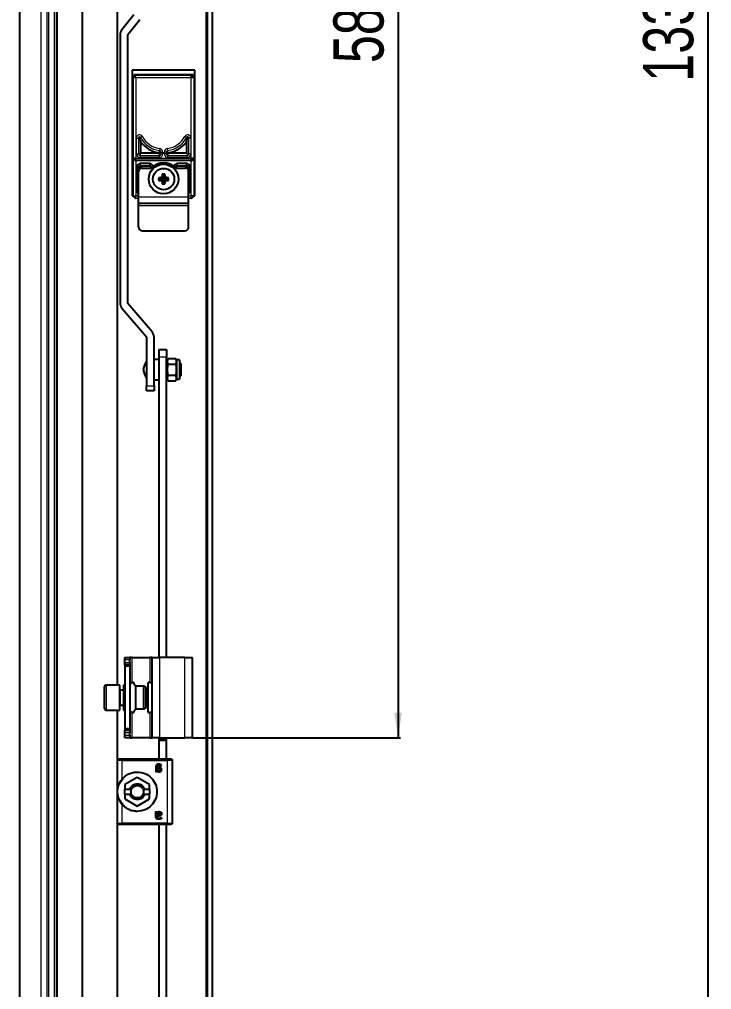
# Model space of a CAD drawing. Header units: millimetres. Extents: x -728 to 1909, y -1079 to 978.
# Drawn here: x 1632.5 to 1908.5, y -423.5 to -36.8 of the extents above; entities that cross this region are included whole.
import ezdxf

# ---------------------------------------------------------------- set-up
doc = ezdxf.new("R2010")
doc.units = ezdxf.units.MM
doc.layers.add('FORMAT', color=7, linetype='Continuous')
doc.styles.add('SLDTEXTSTYLE0', font='TXT', dxfattribs={"width": 0.75})
doc.dimstyles.new('SLDDIMSTYLE0', dxfattribs={"dimtxt": 20, "dimasz": 10, "dimexe": 0, "dimexo": 0.0625, "dimgap": 5, "dimtad": 2, "dimdec": 1, "dimrnd": 1e-09, "dimzin": 12, "dimdsep": 46, "dimtxsty": 'SLDTEXTSTYLE0', "dimsah": 1, "dimcen": 0.09, "dimadec": 0, "dimazin": 3, "dimtfac": 1, "dimtofl": 0, "dimtmove": 0, "dimatfit": 3, "dimfxl": 0, "dimfrac": 2, "dimtolj": 1, "dimtzin": 12, "dimarcsym": 0})

# ---------------------------------------------------------------- blocks, each defined once
blk = doc.blocks.new('_D_8')
at = {"layer": 'FORMAT'}
for p, q in [((1701.48, 633.91), (1907.98, 633.91)), ((1906.98, 633.91), (1906.98, -698.09)), ((1701.48, -698.09), (1907.98, -698.09))]:
    blk.add_line(p, q, dxfattribs=at)
for points in [[(1906.98, 633.91), (1905.44, 623.91), (1908.52, 623.91)], [(1906.98, -698.09), (1908.52, -688.09), (1905.44, -688.09)]]:
    blk.add_solid(points, dxfattribs=at)
at = {"layer": 'FORMAT', "insert": (1881.2, -61.65), "char_height": 20, "attachment_point": 1, "rotation": 90, "style": 'SLDTEXTSTYLE0'}
blk.add_mtext('1332', dxfattribs=at)
blk = doc.blocks.new('_D_11')
at = {"layer": 'FORMAT'}
for p, q in [((1701.48, 258.91), (1784.48, 258.91)), ((1783.48, 258.91), (1783.48, -323.09)), ((1701.48, -323.09), (1784.48, -323.09))]:
    blk.add_line(p, q, dxfattribs=at)
for points in [[(1783.48, 258.91), (1781.94, 248.91), (1785.02, 248.91)], [(1783.48, -323.09), (1785.02, -313.09), (1781.94, -313.09)]]:
    blk.add_solid(points, dxfattribs=at)
at = {"layer": 'FORMAT', "insert": (1757.7, -54.26), "char_height": 20, "attachment_point": 1, "rotation": 90, "style": 'SLDTEXTSTYLE0'}
blk.add_mtext('582', dxfattribs=at)

msp = doc.modelspace()

# ---------------------------------------------------------------- linework, layer by layer
at = {"color": 8, "linetype": 'Continuous', "lineweight": 18}
for p, q in [((1706.87, 742.81), (1706.87, -806.99)), ((1646.37, 681.81), (1646.37, -745.99)), ((1646.47, 681.91), (1646.47, -746.09)), ((1643.37, 678.81), (1643.37, -742.99)), ((1644.07, 679.5), (1644.07, -743.68)), ((1641.07, 676.5), (1641.07, -740.68)), ((1677.96, -60.07), (1677.66, -59.77)), ((1677.96, -92.09), (1677.96, -60.07)), ((1678.66, -58.77), (1678.96, -59.07)), ((1678.96, -59.07), (1700.99, -59.07)), ((1678.96, -60.07), (1678.96, -92.09)), ((1700.99, -60.07), (1678.96, -60.07)), ((1700.99, -59.07), (1701.29, -58.77)), ((1700.99, -92.09), (1700.99, -60.07)), ((1702.29, -59.77), (1701.99, -60.07)), ((1701.99, -60.07), (1701.99, -92.09)), ((1679.16, -90.39), (1679.16, -84.09)), ((1679.16, -84.09), (1679.96, -84.09)), ((1679.96, -84.09), (1679.96, -90.39)), ((1680.42, -84.09), (1679.96, -84.09)), ((1680.42, -84.09), (1680.83, -83.87)), ((1681.53, -83.5), (1680.83, -83.87)), ((1699.12, -83.87), (1698.41, -83.5)), ((1699.52, -84.09), (1699.12, -83.87)), ((1699.52, -84.09), (1699.98, -84.09)), ((1700.78, -84.09), (1699.98, -84.09)), ((1699.98, -90.39), (1699.98, -84.09)), ((1700.78, -84.09), (1700.78, -90.39)), ((1688.42, -88.28), (1688.31, -89.07)), ((1691.63, -89.07), (1691.53, -88.28)), ((1677.93, -92.09), (1677.96, -92.09)), ((1677.93, -107.14), (1677.93, -92.09)), ((1678.96, -92.09), (1700.99, -92.09)), ((1679.16, -90.39), (1679.96, -90.39)), ((1680.62, -90.39), (1679.96, -90.39)), ((1680.62, -90.39), (1680.62, -91.05)), ((1680.62, -91.05), (1680.62, -91.85)), ((1680.62, -91.05), (1688.22, -91.05)), ((1688.22, -91.85), (1680.62, -91.85)), ((1688.22, -89.72), (1688.31, -89.07)), ((1688.22, -89.72), (1688.88, -89.72)), ((1688.22, -90.39), (1688.22, -91.05)), ((1688.22, -90.39), (1688.88, -90.39)), ((1688.22, -91.05), (1688.22, -91.85)), ((1688.88, -89.72), (1689.68, -89.72)), ((1688.88, -90.39), (1688.88, -89.72)), ((1688.88, -90.39), (1689.68, -90.39)), ((1689.68, -89.72), (1689.68, -90.39)), ((1690.26, -90.39), (1690.26, -89.72)), ((1691.06, -89.72), (1690.26, -89.72)), ((1691.06, -90.39), (1690.26, -90.39)), ((1691.06, -89.72), (1691.06, -90.39)), ((1691.72, -89.72), (1691.06, -89.72)), ((1691.72, -90.39), (1691.06, -90.39)), ((1691.72, -89.72), (1691.63, -89.07)), ((1691.72, -90.39), (1691.72, -91.05)), ((1691.72, -91.85), (1691.72, -91.05)), ((1691.72, -91.05), (1699.32, -91.05)), ((1699.32, -91.85), (1691.72, -91.85)), ((1699.32, -90.39), (1699.32, -91.05)), ((1699.32, -90.39), (1699.98, -90.39)), ((1699.32, -91.85), (1699.32, -91.05)), ((1700.78, -90.39), (1699.98, -90.39)), ((1701.99, -92.09), (1702.02, -92.09)), ((1702.02, -92.09), (1702.02, -107.14)), ((1678.93, -93.09), (1678.93, -107.14)), ((1680.34, -95.59), (1679.47, -95.59)), ((1680.77, -95.16), (1680.77, -94.29)), ((1684.47, -95.16), (1684.47, -94.29)), ((1684.91, -95.59), (1685.58, -95.59)), ((1695.04, -95.59), (1694.37, -95.59)), ((1695.47, -95.16), (1695.47, -94.29)), ((1699.17, -95.16), (1699.17, -94.29)), ((1699.61, -95.59), (1700.47, -95.59)), ((1701.02, -107.14), (1701.02, -93.09)), ((1677.69, -107.37), (1677.93, -107.14)), ((1678.93, -108.14), (1678.69, -108.37)), ((1678.93, -107.14), (1679.97, -107.14)), ((1679.97, -108.14), (1678.93, -108.14)), ((1679.97, -105.29), (1679.47, -105.29)), ((1679.97, -107.54), (1699.97, -107.54)), ((1699.97, -105.29), (1700.47, -105.29)), ((1699.97, -107.14), (1701.02, -107.14)), ((1701.02, -108.14), (1699.97, -108.14)), ((1701.26, -108.37), (1701.02, -108.14)), ((1702.02, -107.14), (1702.26, -107.37)), ((1679.97, -111.04), (1699.97, -111.04)), ((1691.17, -171.39), (1688.17, -171.39)), ((1683.17, -182.89), (1686.17, -182.89)), ((1676.47, -292.09), (1674.47, -292.09)), ((1674.47, -293.09), (1676.47, -293.09)), ((1677.47, -301.09), (1677.47, -291.09)), ((1684.47, -291.09), (1684.47, -301.09)), ((1688.47, -323.09), (1688.47, -291.09)), ((1698.47, -323.09), (1698.47, -291.09)), ((1667.07, -302.09), (1667.07, -312.09)), ((1672.72, -304.09), (1672.72, -305.56)), ((1672.72, -305.56), (1672.72, -310.09)), ((1677.47, -323.09), (1677.47, -313.09)), ((1684.47, -313.09), (1684.47, -323.09)), ((1676.47, -321.09), (1674.47, -321.09)), ((1674.47, -322.09), (1676.47, -322.09)), ((1691.17, -323.55), (1688.17, -323.55)), ((1673.47, -339.53), (1673.47, -332.09)), ((1673.47, -332.09), (1691.47, -332.09)), ((1691.47, -332.09), (1691.47, -357.09)), ((1679.47, -347.09), (1679.47, -347.74)), ((1673.47, -357.09), (1673.47, -349.65)), ((1691.47, -357.09), (1673.47, -357.09))]:
    msp.add_line(p, q, dxfattribs=at)
at = {"color": 7, "linetype": 'Continuous', "lineweight": 25}
for p, q in [((1707.47, -809.59), (1707.47, 745.41)), ((1709.47, -809.59), (1709.47, 745.41)), ((1657.47, 712.41), (1657.47, -776.59)), ((1647.47, 682.91), (1647.47, -747.09)), ((1632.47, 667.91), (1632.47, -732.09)), ((1671.47, 237.91), (1671.47, -302.09)), ((1678.13, -34.95), (1673.37, -40.92)), ((1675.72, -42.79), (1680.48, -36.82)), ((1672.67, -42.91), (1672.67, -149.89)), ((1675.67, -149.89), (1675.67, -42.91)), ((1702.47, -57.09), (1677.47, -57.09)), ((1677.47, -57.09), (1677.47, -107.09)), ((1702.47, -107.09), (1702.47, -57.09)), ((1677.66, -107.09), (1677.66, -59.77)), ((1678.66, -58.77), (1701.29, -58.77)), ((1702.29, -59.77), (1702.29, -107.09)), ((1680.88, -85.65), (1680.42, -84.09)), ((1699.07, -85.65), (1699.52, -84.09)), ((1680.88, -90.14), (1680.88, -85.65)), ((1699.07, -85.65), (1699.07, -90.14)), ((1680.88, -90.14), (1680.62, -90.39)), ((1687.97, -90.14), (1680.88, -90.14)), ((1687.97, -89.94), (1688.22, -89.72)), ((1687.97, -89.94), (1687.97, -90.14)), ((1687.97, -90.14), (1688.22, -90.39)), ((1691.98, -89.94), (1691.72, -89.72)), ((1691.98, -90.14), (1691.72, -90.39)), ((1691.98, -90.14), (1691.98, -89.94)), ((1699.07, -90.14), (1691.98, -90.14)), ((1699.07, -90.14), (1699.32, -90.39)), ((1678.94, -93.09), (1678.93, -93.09)), ((1678.96, -93.09), (1678.94, -93.09)), ((1700.99, -93.09), (1678.96, -93.09)), ((1679.47, -95.59), (1679.47, -105.29)), ((1680.34, -96.56), (1680.34, -95.59)), ((1684.47, -94.29), (1680.77, -94.29)), ((1680.77, -95.16), (1684.47, -95.16)), ((1681.47, -96.04), (1685.07, -96.04)), ((1684.91, -95.59), (1684.91, -96.04)), ((1694.87, -96.04), (1698.47, -96.04)), ((1695.04, -96.04), (1695.04, -95.59)), ((1699.17, -94.29), (1695.47, -94.29)), ((1695.47, -95.16), (1699.17, -95.16)), ((1699.61, -95.59), (1699.61, -96.56)), ((1700.47, -105.29), (1700.47, -95.59)), ((1701, -93.09), (1700.99, -93.09)), ((1701.02, -93.09), (1701, -93.09)), ((1679.97, -107.54), (1679.97, -97.54)), ((1688.41, -100.33), (1688.05, -99.9)), ((1689.86, -100.33), (1688.41, -100.33)), ((1689.86, -100.33), (1689.34, -99.81)), ((1689.86, -98.88), (1689.43, -98.52)), ((1689.86, -98.88), (1689.86, -100.33)), ((1690.09, -98.88), (1690.52, -98.52)), ((1690.09, -100.33), (1690.09, -98.88)), ((1690.09, -100.33), (1690.6, -99.81)), ((1691.53, -100.33), (1690.09, -100.33)), ((1691.53, -100.33), (1691.89, -99.9)), ((1699.97, -107.54), (1699.97, -97.54)), ((1688.41, -100.56), (1688.05, -100.99)), ((1688.41, -100.56), (1689.86, -100.56)), ((1689.86, -100.56), (1689.34, -101.07)), ((1689.86, -102), (1689.43, -102.36)), ((1689.86, -100.56), (1689.86, -102)), ((1690.09, -100.56), (1690.6, -101.07)), ((1690.09, -100.56), (1691.53, -100.56)), ((1690.09, -102), (1690.09, -100.56)), ((1690.09, -102), (1690.52, -102.36)), ((1691.53, -100.56), (1691.89, -100.99)), ((1677.47, -107.09), (1677.69, -107.09)), ((1679.97, -110.04), (1679.97, -107.54)), ((1699.97, -110.04), (1699.97, -107.54)), ((1702.26, -107.09), (1702.47, -107.09)), ((1679.97, -110.04), (1699.97, -110.04)), ((1679.97, -111.04), (1679.97, -110.04)), ((1679.97, -119.54), (1679.97, -111.04)), ((1699.97, -111.04), (1699.97, -110.04)), ((1699.97, -119.54), (1699.97, -111.04)), ((1681.47, -121.04), (1698.47, -121.04)), ((1685.41, -161.39), (1675.72, -150.02)), ((1673.44, -151.97), (1683.13, -163.34)), ((1683.17, -163.47), (1683.17, -182.89)), ((1686.17, -182.89), (1686.17, -163.47)), ((1688.17, -168.39), (1691.17, -168.39)), ((1688.17, -171.39), (1688.17, -168.39)), ((1691.17, -168.39), (1691.17, -171.39)), ((1688.17, -172.39), (1686.17, -172.39)), ((1688.17, -291.09), (1688.17, -171.39)), ((1691.17, -291.09), (1691.17, -171.39)), ((1691.37, -173.44), (1691.17, -173.44)), ((1691.72, -171.94), (1691.37, -172.54)), ((1691.37, -172.54), (1691.37, -180.24)), ((1691.72, -171.94), (1694.83, -171.94)), ((1695.17, -172.54), (1694.83, -171.94)), ((1696.37, -172.54), (1695.17, -172.54)), ((1695.17, -172.54), (1695.17, -180.24)), ((1696.37, -172.54), (1696.37, -180.24)), ((1696.87, -173.94), (1696.37, -173.44)), ((1696.87, -173.94), (1696.87, -178.84)), ((1691.72, -174.17), (1694.83, -174.17)), ((1686.17, -180.39), (1688.17, -180.39)), ((1691.17, -179.34), (1691.37, -179.34)), ((1691.37, -180.24), (1691.72, -180.84)), ((1691.72, -178.62), (1694.83, -178.62)), ((1691.72, -180.84), (1694.83, -180.84)), ((1694.83, -180.84), (1695.17, -180.24)), ((1695.17, -180.24), (1696.37, -180.24)), ((1696.37, -179.34), (1696.87, -178.84)), ((1683.17, -184.89), (1683.17, -182.89)), ((1686.17, -184.89), (1683.17, -184.89)), ((1686.17, -182.89), (1686.17, -184.89)), ((1674.47, -291.09), (1676.47, -291.09)), ((1674.47, -292.09), (1674.47, -291.09)), ((1674.47, -293.09), (1674.47, -292.09)), ((1674.47, -294.09), (1674.47, -293.09)), ((1676.47, -291.09), (1676.47, -292.09)), ((1677.47, -291.09), (1676.47, -291.09)), ((1676.47, -293.09), (1676.47, -292.09)), ((1676.47, -293.09), (1676.47, -294.09)), ((1677.47, -291.09), (1684.47, -291.09)), ((1685.47, -291.09), (1684.47, -291.09)), ((1685.47, -291.09), (1688.47, -291.09)), ((1685.47, -323.09), (1685.47, -291.09)), ((1698.47, -291.09), (1688.47, -291.09)), ((1698.47, -291.09), (1701.47, -291.09)), ((1701.47, -323.09), (1701.47, -291.09)), ((1676.47, -294.09), (1674.47, -294.09)), ((1674.47, -294.09), (1674.47, -294.59)), ((1676.47, -294.59), (1674.47, -294.59)), ((1674.47, -294.59), (1674.47, -319.59)), ((1676.47, -294.09), (1676.47, -294.59)), ((1676.47, -294.59), (1676.47, -319.59)), ((1676.47, -301.09), (1677.47, -301.09)), ((1678.17, -301.09), (1677.47, -301.09)), ((1678.17, -301.09), (1678.17, -301.54)), ((1683.77, -313.09), (1683.77, -301.09)), ((1684.47, -301.09), (1683.77, -301.09)), ((1684.47, -301.09), (1685.47, -301.09)), ((1666.47, -311.49), (1666.47, -302.69)), ((1672.47, -302.09), (1667.07, -302.09)), ((1672.47, -312.09), (1672.47, -302.09)), ((1673.97, -304.09), (1672.72, -304.09)), ((1674.47, -302.09), (1673.97, -302.09)), ((1673.97, -302.09), (1673.97, -303.3)), ((1673.97, -303.3), (1673.97, -312.09)), ((1682.11, -302.59), (1678.97, -302.59)), ((1678.97, -311.59), (1678.97, -302.59)), ((1682.97, -303.09), (1682.11, -302.59)), ((1682.11, -311.59), (1682.11, -302.59)), ((1682.97, -311.09), (1682.97, -303.09)), ((1667.07, -312.09), (1672.47, -312.09)), ((1671.47, -312.09), (1671.47, -331.92)), ((1672.72, -310.09), (1673.97, -310.09)), ((1673.97, -312.09), (1674.47, -312.09)), ((1677.47, -313.09), (1676.47, -313.09)), ((1677.47, -313.09), (1678.17, -313.09)), ((1678.17, -312.64), (1678.17, -313.09)), ((1678.97, -311.59), (1682.11, -311.59)), ((1682.11, -311.59), (1682.97, -311.09)), ((1683.77, -313.09), (1684.47, -313.09)), ((1685.47, -313.09), (1684.47, -313.09)), ((1676.47, -319.59), (1674.47, -319.59)), ((1674.47, -319.59), (1674.47, -320.09)), ((1674.47, -320.09), (1676.47, -320.09)), ((1674.47, -321.09), (1674.47, -320.09)), ((1676.47, -319.59), (1676.47, -320.09)), ((1676.47, -320.09), (1676.47, -321.09)), ((1674.47, -322.09), (1674.47, -321.09)), ((1674.47, -323.09), (1674.47, -322.09)), ((1676.47, -323.09), (1674.47, -323.09)), ((1676.47, -322.09), (1676.47, -321.09)), ((1676.47, -322.09), (1676.47, -323.09)), ((1676.47, -323.09), (1677.47, -323.09)), ((1684.47, -323.09), (1677.47, -323.09)), ((1684.47, -323.09), (1685.47, -323.09)), ((1688.47, -323.09), (1685.47, -323.09)), ((1688.17, -323.55), (1688.17, -323.09)), ((1688.17, -324.05), (1688.17, -323.55)), ((1688.17, -324.05), (1691.17, -324.05)), ((1688.17, -331.59), (1688.17, -324.05)), ((1688.47, -323.09), (1698.47, -323.09)), ((1691.17, -323.55), (1691.17, -323.09)), ((1691.17, -324.05), (1691.17, -323.55)), ((1691.17, -331.89), (1691.17, -324.05)), ((1701.47, -323.09), (1698.47, -323.09)), ((1671.47, -332.09), (1671.47, -357.09)), ((1691.47, -331.59), (1673.47, -331.59)), ((1692.07, -331.59), (1691.82, -331.59)), ((1693.47, -357.09), (1693.47, -332.09)), ((1686.92, -334.63), (1686.92, -336.5)), ((1687.37, -336.5), (1687.37, -336.22)), ((1687.44, -334.89), (1687.44, -334.67)), ((1687.82, -334.89), (1687.44, -334.89)), ((1687.44, -335.24), (1687.87, -335.24)), ((1687.44, -335.83), (1687.44, -335.24)), ((1672.3, -341.47), (1673.81, -339.21)), ((1679.47, -338.88), (1674.52, -341.73)), ((1684.42, -341.73), (1679.47, -338.88)), ((1674.52, -341.73), (1674.52, -343.59)), ((1674.52, -343.59), (1676.49, -343.59)), ((1674.52, -345.59), (1674.52, -343.59)), ((1677.18, -343.59), (1676.49, -343.59)), ((1682.46, -343.59), (1681.77, -343.59)), ((1682.46, -343.59), (1684.42, -343.59)), ((1684.42, -343.59), (1684.42, -341.73)), ((1684.42, -343.59), (1684.42, -345.59)), ((1673.81, -349.97), (1672.3, -347.72)), ((1674.52, -345.59), (1674.52, -347.45)), ((1674.52, -345.59), (1676.49, -345.59)), ((1674.52, -347.45), (1679.47, -350.31)), ((1676.49, -345.59), (1677.18, -345.59)), ((1679.47, -350.31), (1684.42, -347.45)), ((1681.77, -345.59), (1682.46, -345.59)), ((1682.46, -345.59), (1684.42, -345.59)), ((1684.42, -347.45), (1684.42, -345.59)), ((1686.92, -354.55), (1686.92, -352.68)), ((1687.37, -352.68), (1687.37, -352.96)), ((1687.44, -353.94), (1687.44, -353.36)), ((1687.87, -353.94), (1687.44, -353.94)), ((1687.82, -354.3), (1687.44, -354.3)), ((1687.44, -354.3), (1687.44, -354.52)), ((1671.47, -357.27), (1671.47, -677.09)), ((1673.47, -357.59), (1691.47, -357.59)), ((1688.17, -666.09), (1688.17, -357.59)), ((1691.17, -666.09), (1691.17, -357.59)), ((1691.82, -357.59), (1692.07, -357.59))]:
    msp.add_line(p, q, dxfattribs=at)
for radius in [5.9, 4.25]:
    msp.add_circle((1689.97, -100.44), radius, dxfattribs=at)
for centre, radius, start, end in [((1675.87, -42.91), 3.2, 141.4416, 180), ((1675.87, -42.91), 0.2, 141.4416, 180), ((1689.67, -79.12), 10.95, 216.5958, 261.061), ((1690.28, -79.12), 10.95, 278.939, 323.4042), ((1680.77, -95.59), 1.3, 90, 180), ((1681.47, -97.54), 1.5, 90, 180), ((1680.77, -95.59), 0.435, 90, 180), ((1684.47, -95.59), 1.3, 6.3593, 90), ((1684.47, -95.59), 0.435, 0, 90), ((1689.97, -101.04), 7, 45.5847, 134.4153), ((1695.47, -95.59), 1.3, 90, 173.6407), ((1695.47, -95.59), 0.435, 90, 180), ((1698.47, -97.54), 1.5, 0, 90), ((1699.17, -95.59), 1.3, 0, 90), ((1699.17, -95.59), 0.435, 0, 90), ((1689.97, -100.44), 2, 164.1146, 195.8854), ((1689.91, -118.52), 18.72, 91.7249, 95.6832), ((1689.97, -100.44), 1.56, 175.8165, 184.1835), ((1708.05, -100.37), 18.72, 174.3168, 178.2751), ((1689.97, -100.44), 2, 74.1146, 105.8854), ((1689.97, -100.44), 1.56, 85.8165, 94.1835), ((1671.89, -100.37), 18.72, 1.7249, 5.6832), ((1690.04, -118.52), 18.72, 84.3168, 88.2751), ((1689.97, -100.44), 1.56, 355.8165, 4.1835), ((1689.97, -100.44), 2, 344.1146, 15.8854), ((1689.91, -82.36), 18.72, 264.3168, 268.2751), ((1708.05, -100.51), 18.72, 181.7249, 185.6832), ((1689.97, -100.44), 2, 254.1146, 285.8854), ((1689.97, -100.44), 1.56, 265.8165, 274.1835), ((1671.89, -100.51), 18.72, 354.3168, 358.2751), ((1690.04, -82.36), 18.72, 271.7249, 275.6832), ((1680.77, -105.29), 1.3, 180, 232.0201), ((1699.17, -105.29), 1.3, 307.9799, 0), ((1681.47, -119.54), 1.5, 180, 270), ((1698.47, -119.54), 1.5, 270, 0), ((1675.87, -149.89), 3.2, 180, 220.4367), ((1675.87, -149.89), 0.2, 180, 220.4367), ((1682.97, -163.47), 3.2, 0, 40.4367), ((1682.97, -163.47), 0.2, 0, 40.4367), ((1689.82, -177.35), 8, 146.1291, 173.1181), ((1689.82, -175.43), 8, 186.8819, 213.8709), ((1667.07, -302.69), 0.6, 90, 180), ((1672.72, -303.84), 0.25, 180, 270), ((1667.07, -311.49), 0.6, 180, 270), ((1672.72, -310.34), 0.25, 90, 180)]:
    msp.add_arc(centre, radius, start, end, dxfattribs=at)
at = {"color": 8, "linetype": 'Continuous', "lineweight": 18}
for centre, radius, start, end in [((1680.42, -84.09), 1.26, 28.2631, 180), ((1680.42, -84.09), 0.46, 28.2631, 180), ((1689.67, -79.12), 10.04, 208.2631, 262.2213), ((1689.67, -79.12), 9.24, 208.2631, 262.2213), ((1690.28, -79.12), 9.24, 277.7787, 331.7369), ((1690.28, -79.12), 10.04, 277.7787, 331.7369), ((1699.52, -84.09), 1.26, 0, 151.7369), ((1699.52, -84.09), 0.46, 0, 151.7369), ((1688.22, -89.72), 1.46, 0, 82.2213), ((1691.72, -89.72), 1.46, 97.7787, 180), ((1680.62, -90.39), 1.46, 180, 270), ((1680.62, -90.39), 0.66, 180, 270), ((1688.22, -90.39), 1.46, 270, 0), ((1688.22, -90.39), 0.66, 270, 0), ((1688.22, -89.72), 0.66, 0, 82.2213), ((1691.72, -90.39), 1.46, 180, 270), ((1691.72, -89.72), 0.66, 97.7787, 180), ((1691.72, -90.39), 0.66, 180, 270), ((1699.32, -90.39), 1.46, 270, 0), ((1699.32, -90.39), 0.66, 270, 0)]:
    msp.add_arc(centre, radius, start, end, dxfattribs=at)
at = {"color": 7, "linetype": 'Continuous', "lineweight": 25}
for points, knots in [([(1677.66, -59.77), (1677.66, -59.75), (1677.67, -59.62), (1677.8, -59.4), (1678.02, -59.14), (1678.26, -58.93), (1678.45, -58.83), (1678.57, -58.78), (1678.63, -58.78), (1678.66, -58.77)], [0, 0, 0, 0, 0.0566974, 0.2503517, 0.4998638, 0.7488693, 0.8744535, 0.9435148, 1, 1, 1, 1]), ([(1701.29, -58.77), (1701.32, -58.78), (1701.44, -58.79), (1701.67, -58.92), (1701.93, -59.13), (1702.13, -59.37), (1702.24, -59.57), (1702.28, -59.68), (1702.29, -59.75), (1702.29, -59.77)], [0, 0, 0, 0, 0.056697, 0.250352, 0.499864, 0.748869, 0.874453, 0.943515, 1, 1, 1, 1]), ([(1677.93, -92.09), (1677.94, -92.14), (1677.98, -92.35), (1678.21, -92.64), (1678.49, -92.89), (1678.69, -93.02), (1678.82, -93.07), (1678.9, -93.09), (1678.93, -93.09)], [0, 0, 0, 0, 0.125207, 0.499639, 0.74848, 0.874099, 0.946251, 1, 1, 1, 1]), ([(1700.99, -93.09), (1701.02, -93.09), (1701.08, -93.08), (1701.2, -93.04), (1701.39, -92.93), (1701.53, -92.81), (1701.62, -92.72)], [0, 0, 0, 0, 0.124863, 0.249962, 0.500073, 1, 1, 1, 1]), ([(1701.02, -93.09), (1701.05, -93.09), (1701.2, -93.06), (1701.43, -92.91), (1701.7, -92.68), (1701.88, -92.45), (1701.99, -92.25), (1702.01, -92.14), (1702.02, -92.09)], [0, 0, 0, 0, 0.053741, 0.2506254, 0.4994286, 0.749504, 0.8748127, 1, 1, 1, 1]), ([(1691.72, -171.94), (1691.54, -172.34), (1691.2, -173.08), (1691.56, -173.82), (1691.72, -174.17)], [0, 0, 0, 0, 0.534707, 1, 1, 1, 1]), ([(1694.83, -174.17), (1695.01, -173.77), (1695.34, -173.03), (1694.99, -172.29), (1694.83, -171.94)], [0, 0, 0, 0, 0.534707, 1, 1, 1, 1]), ([(1691.72, -174.17), (1691.55, -174.92), (1691.2, -176.41), (1691.55, -177.89), (1691.72, -178.62)], [0, 0, 0, 0, 0.508481, 1, 1, 1, 1]), ([(1694.83, -178.62), (1695, -177.86), (1695.34, -176.38), (1695, -174.9), (1694.83, -174.17)], [0, 0, 0, 0, 0.508481, 1, 1, 1, 1]), ([(1691.72, -178.62), (1691.54, -179.01), (1691.2, -179.76), (1691.56, -180.5), (1691.72, -180.84)], [0, 0, 0, 0, 0.534707, 1, 1, 1, 1]), ([(1694.83, -180.84), (1695.01, -180.44), (1695.34, -179.7), (1694.99, -178.96), (1694.83, -178.62)], [0, 0, 0, 0, 0.534707, 1, 1, 1, 1]), ([(1678.97, -302.59), (1678.8, -302.44), (1678.45, -302.13), (1678.26, -301.56), (1677.89, -301.26), (1677.56, -301.13), (1677.19, -301.16), (1676.85, -301.35), (1676.6, -301.71), (1676.52, -302.01), (1676.47, -302.16)], [0, 0, 0, 0, 0.185676, 0.371025, 0.466937, 0.562172, 0.656347, 0.751553, 0.873842, 1, 1, 1, 1]), ([(1676.47, -312.02), (1676.52, -312.17), (1676.6, -312.47), (1676.85, -312.83), (1677.19, -313.02), (1677.56, -313.06), (1677.89, -312.93), (1678.26, -312.62), (1678.45, -312.05), (1678.8, -311.74), (1678.97, -311.59)], [0, 0, 0, 0, 0.1261582, 0.2484472, 0.3436534, 0.4378284, 0.5330628, 0.6289748, 0.8143244, 1, 1, 1, 1]), ([(1688.03, -333.59), (1687.88, -333.6), (1687.65, -333.61), (1687.37, -333.7), (1687.19, -333.82), (1687.05, -333.99), (1686.93, -334.26), (1686.92, -334.49), (1686.92, -334.63)], [0, 0, 0, 0, 0.250089, 0.382495, 0.500259, 0.622163, 0.750133, 1, 1, 1, 1]), ([(1687.37, -336.22), (1687.5, -336.33), (1687.68, -336.5), (1687.96, -336.61), (1688.12, -336.65), (1688.21, -336.65), (1688.25, -336.65)], [0, 0, 0, 0, 0.499113, 0.749325, 0.874665, 1, 1, 1, 1]), ([(1687.44, -334.67), (1687.45, -334.58), (1687.45, -334.44), (1687.51, -334.27), (1687.59, -334.16), (1687.69, -334.08), (1687.82, -334.03), (1687.95, -334.01), (1688.04, -334), (1688.08, -334)], [0, 0, 0, 0, 0.250023, 0.382539, 0.499802, 0.620838, 0.749652, 0.874777, 1, 1, 1, 1]), ([(1688.17, -336.24), (1688.09, -336.23), (1687.95, -336.22), (1687.69, -336.09), (1687.54, -335.93), (1687.44, -335.83)], [0, 0, 0, 0, 0.249939, 0.499864, 1, 1, 1, 1]), ([(1689.21, -335.81), (1689.2, -335.73), (1689.2, -335.57), (1689.1, -335.35), (1688.94, -335.18), (1688.68, -335.01), (1688.29, -334.9), (1687.98, -334.89), (1687.82, -334.89)], [0, 0, 0, 0, 0.125049, 0.249886, 0.370856, 0.49982, 0.749609, 1, 1, 1, 1]), ([(1687.87, -335.24), (1687.98, -335.24), (1688.16, -335.25), (1688.38, -335.31), (1688.53, -335.4), (1688.62, -335.51), (1688.67, -335.63), (1688.68, -335.72), (1688.68, -335.77)], [0, 0, 0, 0, 0.279652, 0.500248, 0.629485, 0.750186, 0.875763, 1, 1, 1, 1]), ([(1689.09, -334.09), (1689.09, -334.03), (1689.09, -333.95), (1689.03, -333.86), (1688.89, -333.77), (1688.56, -333.64), (1688.24, -333.61), (1688.03, -333.59)], [0, 0, 0, 0, 0.124693, 0.187182, 0.249773, 0.500039, 1, 1, 1, 1]), ([(1688.08, -334), (1688.24, -334.02), (1688.48, -334.05), (1688.74, -334.17), (1688.86, -334.24), (1688.93, -334.29), (1688.97, -334.29), (1688.99, -334.3)], [0, 0, 0, 0, 0.4987, 0.749508, 0.874949, 0.946783, 1, 1, 1, 1]), ([(1688.68, -335.77), (1688.67, -335.83), (1688.67, -335.93), (1688.6, -336.05), (1688.54, -336.12), (1688.46, -336.18), (1688.36, -336.22), (1688.26, -336.24), (1688.2, -336.24), (1688.17, -336.24)], [0, 0, 0, 0, 0.249168, 0.373635, 0.49939, 0.619394, 0.749656, 0.87477, 1, 1, 1, 1]), ([(1688.25, -336.65), (1688.37, -336.64), (1688.55, -336.63), (1688.78, -336.55), (1688.93, -336.45), (1689.06, -336.32), (1689.18, -336.11), (1689.2, -335.93), (1689.21, -335.81)], [0, 0, 0, 0, 0.25007, 0.379181, 0.500499, 0.62417, 0.750842, 1, 1, 1, 1]), ([(1688.99, -334.3), (1689, -334.3), (1689.02, -334.29), (1689.03, -334.28), (1689.05, -334.27), (1689.07, -334.25), (1689.08, -334.21), (1689.09, -334.17), (1689.09, -334.12), (1689.09, -334.1), (1689.09, -334.09)], [0, 0, 0, 0, 0.128825, 0.180169, 0.243397, 0.36986, 0.499864, 0.749649, 0.843476, 1, 1, 1, 1]), ([(1673.47, -349.65), (1673.19, -349.27), (1672.62, -348.52), (1672.06, -347.27), (1671.71, -345.99), (1671.58, -344.59), (1671.71, -343.19), (1672.06, -341.91), (1672.62, -340.66), (1673.19, -339.91), (1673.47, -339.53)], [0, 0, 0, 0, 0.125762, 0.25037, 0.375307, 0.500139, 0.62481, 0.749763, 0.874888, 1, 1, 1, 1]), ([(1686.92, -336.5), (1686.92, -336.51), (1686.92, -336.53), (1686.93, -336.55), (1686.96, -336.57), (1687.03, -336.59), (1687.1, -336.59), (1687.14, -336.59)], [0, 0, 0, 0, 0.124881, 0.183376, 0.250934, 0.500336, 1, 1, 1, 1]), ([(1687.14, -336.59), (1687.19, -336.59), (1687.26, -336.59), (1687.33, -336.57), (1687.36, -336.55), (1687.37, -336.53), (1687.37, -336.51), (1687.37, -336.5)], [0, 0, 0, 0, 0.499718, 0.749437, 0.810587, 0.875078, 1, 1, 1, 1]), ([(1686.92, -352.68), (1686.92, -352.67), (1686.92, -352.65), (1686.93, -352.64), (1686.96, -352.61), (1687.03, -352.59), (1687.1, -352.59), (1687.14, -352.59)], [0, 0, 0, 0, 0.124884, 0.186377, 0.250914, 0.500322, 1, 1, 1, 1]), ([(1688.03, -355.59), (1687.95, -355.59), (1687.81, -355.59), (1687.58, -355.55), (1687.37, -355.48), (1687.19, -355.36), (1687.05, -355.19), (1686.93, -354.92), (1686.92, -354.7), (1686.92, -354.55)], [0, 0, 0, 0, 0.125255, 0.250437, 0.383066, 0.500493, 0.622629, 0.75025, 1, 1, 1, 1]), ([(1687.14, -352.59), (1687.19, -352.59), (1687.25, -352.59), (1687.32, -352.61), (1687.34, -352.62), (1687.36, -352.64), (1687.37, -352.66), (1687.37, -352.67), (1687.37, -352.68)], [0, 0, 0, 0, 0.499162, 0.644242, 0.749698, 0.813605, 0.875217, 1, 1, 1, 1]), ([(1687.37, -352.96), (1687.5, -352.85), (1687.68, -352.68), (1688, -352.55), (1688.17, -352.54), (1688.25, -352.53)], [0, 0, 0, 0, 0.499364, 0.749701, 1, 1, 1, 1]), ([(1687.44, -353.36), (1687.54, -353.25), (1687.69, -353.1), (1687.92, -352.98), (1688.06, -352.95), (1688.13, -352.95), (1688.17, -352.94)], [0, 0, 0, 0, 0.499765, 0.749504, 0.874771, 1, 1, 1, 1]), ([(1687.44, -354.52), (1687.45, -354.56), (1687.45, -354.65), (1687.47, -354.78), (1687.51, -354.91), (1687.59, -355.02), (1687.69, -355.1), (1687.86, -355.17), (1687.99, -355.18), (1688.08, -355.18)], [0, 0, 0, 0, 0.125295, 0.250514, 0.383518, 0.50035, 0.621938, 0.750243, 1, 1, 1, 1]), ([(1689.21, -353.38), (1689.21, -353.42), (1689.21, -353.49), (1689.18, -353.65), (1689.1, -353.83), (1688.94, -354.01), (1688.68, -354.18), (1688.29, -354.28), (1687.98, -354.29), (1687.82, -354.3)], [0, 0, 0, 0, 0.062637, 0.125278, 0.250072, 0.374841, 0.499994, 0.749696, 1, 1, 1, 1]), ([(1688.68, -353.42), (1688.68, -353.46), (1688.67, -353.55), (1688.62, -353.68), (1688.53, -353.78), (1688.38, -353.87), (1688.16, -353.93), (1687.98, -353.94), (1687.87, -353.94)], [0, 0, 0, 0, 0.1244465, 0.2497948, 0.3699999, 0.4997343, 0.7199319, 1, 1, 1, 1]), ([(1689.09, -355.1), (1689.09, -355.12), (1689.09, -355.18), (1689.08, -355.26), (1689.03, -355.32), (1688.89, -355.41), (1688.56, -355.54), (1688.24, -355.57), (1688.03, -355.59)], [0, 0, 0, 0, 0.062686, 0.125173, 0.187628, 0.250185, 0.500314, 1, 1, 1, 1]), ([(1688.08, -355.18), (1688.25, -355.17), (1688.55, -355.14), (1688.82, -354.93), (1688.97, -354.89), (1688.99, -354.89)], [0, 0, 0, 0, 0.498852, 0.946609, 1, 1, 1, 1]), ([(1688.17, -352.94), (1688.23, -352.95), (1688.33, -352.95), (1688.45, -353), (1688.54, -353.06), (1688.6, -353.13), (1688.65, -353.22), (1688.68, -353.32), (1688.68, -353.38), (1688.68, -353.42)], [0, 0, 0, 0, 0.249623, 0.37714, 0.499734, 0.62273, 0.749812, 0.874876, 1, 1, 1, 1]), ([(1688.25, -352.53), (1688.37, -352.54), (1688.55, -352.55), (1688.78, -352.64), (1688.93, -352.73), (1689.06, -352.86), (1689.18, -353.07), (1689.2, -353.26), (1689.21, -353.38)], [0, 0, 0, 0, 0.25007, 0.379559, 0.500499, 0.624556, 0.750843, 1, 1, 1, 1]), ([(1688.99, -354.89), (1689, -354.89), (1689.02, -354.89), (1689.03, -354.9), (1689.05, -354.91), (1689.07, -354.94), (1689.09, -355), (1689.09, -355.05), (1689.09, -355.1)], [0, 0, 0, 0, 0.13107, 0.182437, 0.243796, 0.371388, 0.500442, 1, 1, 1, 1])]:
    msp.add_open_spline(points, degree=3, knots=knots, dxfattribs=at)
at = {"color": 8, "linetype": 'Continuous', "lineweight": 18}
for points, knots in [([(1678.33, -59.44), (1678.24, -59.54), (1678.12, -59.67), (1678.01, -59.86), (1677.97, -59.98), (1677.96, -60.04), (1677.96, -60.07)], [0, 0, 0, 0, 0.499932, 0.750046, 0.875143, 1, 1, 1, 1]), ([(1678.33, -60.07), (1678.23, -60.07), (1678.08, -60.07), (1677.97, -60.07), (1677.96, -60.07), (1677.96, -60.07)], [0, 0, 0, 0, 0.633094, 0.851999, 1, 1, 1, 1]), ([(1678.96, -59.07), (1678.93, -59.08), (1678.86, -59.08), (1678.75, -59.13), (1678.56, -59.23), (1678.42, -59.36), (1678.33, -59.44)], [0, 0, 0, 0, 0.124863, 0.249962, 0.500073, 1, 1, 1, 1]), ([(1678.33, -59.44), (1678.33, -59.45), (1678.34, -59.46), (1678.41, -59.53), (1678.44, -59.55)], [0, 0, 0, 0, 0.584601, 1, 1, 1, 1]), ([(1678.33, -60.07), (1678.33, -59.97), (1678.34, -59.78), (1678.41, -59.62), (1678.44, -59.55)], [0, 0, 0, 0, 0.584782, 1, 1, 1, 1]), ([(1678.96, -60.07), (1678.92, -60.07), (1678.83, -60.07), (1678.61, -60.07), (1678.45, -60.07), (1678.33, -60.07)], [0, 0, 0, 0, 0.148001, 0.366906, 1, 1, 1, 1]), ([(1678.96, -59.45), (1678.85, -59.45), (1678.66, -59.46), (1678.5, -59.53), (1678.44, -59.55)], [0, 0, 0, 0, 0.584782, 1, 1, 1, 1]), ([(1678.96, -59.45), (1678.96, -59.36), (1678.96, -59.24), (1678.96, -59.13), (1678.96, -59.09), (1678.96, -59.08), (1678.96, -59.07)], [0, 0, 0, 0, 0.499933, 0.750044, 0.87514, 1, 1, 1, 1]), ([(1678.96, -60.07), (1678.96, -60.04), (1678.96, -59.98), (1678.96, -59.87), (1678.96, -59.68), (1678.96, -59.54), (1678.96, -59.45)], [0, 0, 0, 0, 0.124527, 0.250035, 0.500121, 1, 1, 1, 1]), ([(1700.99, -59.45), (1700.99, -59.34), (1700.99, -59.2), (1700.99, -59.09), (1700.99, -59.08), (1700.99, -59.07)], [0, 0, 0, 0, 0.633094, 0.851999, 1, 1, 1, 1]), ([(1701.62, -59.44), (1701.53, -59.36), (1701.39, -59.23), (1701.2, -59.13), (1701.08, -59.08), (1701.02, -59.08), (1700.99, -59.07)], [0, 0, 0, 0, 0.499932, 0.750046, 0.875143, 1, 1, 1, 1]), ([(1700.99, -60.07), (1700.99, -60.04), (1700.99, -59.95), (1700.99, -59.72), (1700.99, -59.56), (1700.99, -59.45)], [0, 0, 0, 0, 0.148001, 0.3669064, 1, 1, 1, 1]), ([(1700.99, -59.45), (1701.1, -59.45), (1701.29, -59.46), (1701.45, -59.53), (1701.51, -59.55)], [0, 0, 0, 0, 0.584782, 1, 1, 1, 1]), ([(1701.62, -60.07), (1701.5, -60.07), (1701.34, -60.07), (1701.12, -60.07), (1701.03, -60.07), (1700.99, -60.07)], [0, 0, 0, 0, 0.633094, 0.851999, 1, 1, 1, 1]), ([(1701.62, -59.44), (1701.62, -59.45), (1701.61, -59.46), (1701.54, -59.53), (1701.51, -59.55)], [0, 0, 0, 0, 0.584601, 1, 1, 1, 1]), ([(1701.62, -60.07), (1701.61, -59.97), (1701.6, -59.78), (1701.54, -59.62), (1701.51, -59.55)], [0, 0, 0, 0, 0.584782, 1, 1, 1, 1]), ([(1701.99, -60.07), (1701.99, -60.04), (1701.98, -59.98), (1701.94, -59.86), (1701.83, -59.67), (1701.71, -59.54), (1701.62, -59.44)], [0, 0, 0, 0, 0.124863, 0.249962, 0.500073, 1, 1, 1, 1]), ([(1701.99, -60.07), (1701.99, -60.07), (1701.97, -60.07), (1701.86, -60.07), (1701.72, -60.07), (1701.62, -60.07)], [0, 0, 0, 0, 0.148001, 0.366906, 1, 1, 1, 1]), ([(1678.33, -92.09), (1678.25, -92.09), (1678.12, -92.09), (1678.01, -92.09), (1677.97, -92.09), (1677.96, -92.09), (1677.96, -92.09)], [0, 0, 0, 0, 0.49988, 0.749964, 0.875473, 1, 1, 1, 1]), ([(1678.33, -92.72), (1678.22, -92.6), (1678.08, -92.45), (1677.97, -92.22), (1677.96, -92.13), (1677.96, -92.09)], [0, 0, 0, 0, 0.633497, 0.852215, 1, 1, 1, 1]), ([(1678.96, -92.09), (1678.93, -92.09), (1678.86, -92.09), (1678.75, -92.09), (1678.56, -92.09), (1678.42, -92.09), (1678.33, -92.09)], [0, 0, 0, 0, 0.124527, 0.250035, 0.500121, 1, 1, 1, 1]), ([(1678.33, -92.09), (1678.33, -92.2), (1678.34, -92.39), (1678.41, -92.55), (1678.43, -92.62)], [0, 0, 0, 0, 0.585225, 1, 1, 1, 1]), ([(1678.33, -92.72), (1678.33, -92.72), (1678.34, -92.71), (1678.41, -92.64), (1678.43, -92.62)], [0, 0, 0, 0, 0.5850478, 1, 1, 1, 1]), ([(1678.96, -93.09), (1678.92, -93.09), (1678.83, -93.08), (1678.6, -92.97), (1678.44, -92.83), (1678.33, -92.72)], [0, 0, 0, 0, 0.147785, 0.366503, 1, 1, 1, 1]), ([(1678.96, -92.72), (1678.85, -92.72), (1678.66, -92.71), (1678.5, -92.64), (1678.43, -92.62)], [0, 0, 0, 0, 0.585048, 1, 1, 1, 1]), ([(1678.96, -92.72), (1678.96, -92.63), (1678.96, -92.49), (1678.96, -92.3), (1678.96, -92.18), (1678.96, -92.12), (1678.96, -92.09)], [0, 0, 0, 0, 0.4998775, 0.7499648, 0.8754836, 1, 1, 1, 1]), ([(1678.96, -93.09), (1678.96, -93.09), (1678.96, -93.08), (1678.96, -93.04), (1678.96, -92.93), (1678.96, -92.81), (1678.96, -92.72)], [0, 0, 0, 0, 0.124863, 0.249962, 0.500073, 1, 1, 1, 1]), ([(1700.99, -92.72), (1700.99, -92.6), (1700.99, -92.45), (1700.99, -92.22), (1700.99, -92.13), (1700.99, -92.09)], [0, 0, 0, 0, 0.633497, 0.852215, 1, 1, 1, 1]), ([(1701.62, -92.09), (1701.53, -92.09), (1701.39, -92.09), (1701.2, -92.09), (1701.08, -92.09), (1701.02, -92.09), (1700.99, -92.09)], [0, 0, 0, 0, 0.4998798, 0.7499641, 0.8754727, 1, 1, 1, 1]), ([(1700.99, -92.72), (1701.1, -92.72), (1701.29, -92.71), (1701.45, -92.64), (1701.51, -92.62)], [0, 0, 0, 0, 0.585048, 1, 1, 1, 1]), ([(1700.99, -93.09), (1700.99, -93.09), (1700.99, -93.08), (1700.99, -92.97), (1700.99, -92.83), (1700.99, -92.72)], [0, 0, 0, 0, 0.147785, 0.366503, 1, 1, 1, 1]), ([(1701.62, -92.09), (1701.61, -92.2), (1701.61, -92.39), (1701.54, -92.55), (1701.51, -92.62)], [0, 0, 0, 0, 0.585225, 1, 1, 1, 1]), ([(1701.62, -92.72), (1701.62, -92.72), (1701.61, -92.71), (1701.54, -92.64), (1701.51, -92.62)], [0, 0, 0, 0, 0.585048, 1, 1, 1, 1]), ([(1701.99, -92.09), (1701.99, -92.09), (1701.98, -92.09), (1701.93, -92.09), (1701.83, -92.09), (1701.7, -92.09), (1701.62, -92.09)], [0, 0, 0, 0, 0.124527, 0.250035, 0.500121, 1, 1, 1, 1]), ([(1701.62, -92.72), (1701.71, -92.63), (1701.83, -92.49), (1701.94, -92.3), (1701.98, -92.18), (1701.99, -92.12), (1701.99, -92.09)], [0, 0, 0, 0, 0.4998775, 0.7499648, 0.8754836, 1, 1, 1, 1]), ([(1677.93, -107.14), (1677.93, -107.14), (1677.94, -107.14), (1678.06, -107.14), (1678.2, -107.14), (1678.3, -107.14)], [0, 0, 0, 0, 0.148001, 0.366906, 1, 1, 1, 1]), ([(1677.93, -107.14), (1677.93, -107.17), (1677.94, -107.23), (1677.98, -107.35), (1678.09, -107.54), (1678.21, -107.68), (1678.3, -107.77)], [0, 0, 0, 0, 0.124863, 0.249962, 0.500073, 1, 1, 1, 1]), ([(1678.3, -107.14), (1678.42, -107.14), (1678.58, -107.14), (1678.8, -107.14), (1678.89, -107.14), (1678.93, -107.14)], [0, 0, 0, 0, 0.633094, 0.851999, 1, 1, 1, 1]), ([(1678.3, -107.14), (1678.31, -107.25), (1678.31, -107.43), (1678.38, -107.59), (1678.41, -107.66)], [0, 0, 0, 0, 0.584782, 1, 1, 1, 1]), ([(1678.3, -107.77), (1678.3, -107.76), (1678.31, -107.75), (1678.38, -107.69), (1678.41, -107.66)], [0, 0, 0, 0, 0.584601, 1, 1, 1, 1]), ([(1678.3, -107.77), (1678.39, -107.85), (1678.53, -107.98), (1678.72, -108.08), (1678.83, -108.13), (1678.9, -108.14), (1678.93, -108.14)], [0, 0, 0, 0, 0.4999314, 0.7500452, 0.8751424, 1, 1, 1, 1]), ([(1678.93, -107.77), (1678.82, -107.76), (1678.63, -107.75), (1678.47, -107.69), (1678.41, -107.66)], [0, 0, 0, 0, 0.584782, 1, 1, 1, 1]), ([(1678.93, -107.77), (1678.93, -107.67), (1678.93, -107.54), (1678.93, -107.35), (1678.93, -107.23), (1678.93, -107.17), (1678.93, -107.14)], [0, 0, 0, 0, 0.49988, 0.749964, 0.875473, 1, 1, 1, 1]), ([(1678.93, -108.14), (1678.93, -108.13), (1678.93, -108.13), (1678.93, -108.08), (1678.93, -107.98), (1678.93, -107.85), (1678.93, -107.77)], [0, 0, 0, 0, 0.124859, 0.249955, 0.500068, 1, 1, 1, 1]), ([(1701.65, -107.14), (1701.56, -107.14), (1701.42, -107.14), (1701.23, -107.14), (1701.11, -107.14), (1701.05, -107.14), (1701.02, -107.14)], [0, 0, 0, 0, 0.49988, 0.749964, 0.875473, 1, 1, 1, 1]), ([(1701.02, -107.77), (1701.02, -107.65), (1701.02, -107.49), (1701.02, -107.26), (1701.02, -107.17), (1701.02, -107.14)], [0, 0, 0, 0, 0.6330936, 0.851999, 1, 1, 1, 1]), ([(1701.02, -107.77), (1701.13, -107.76), (1701.31, -107.75), (1701.47, -107.69), (1701.54, -107.66)], [0, 0, 0, 0, 0.584782, 1, 1, 1, 1]), ([(1701.02, -108.14), (1701.02, -108.13), (1701.02, -108.12), (1701.02, -108.01), (1701.02, -107.87), (1701.02, -107.77)], [0, 0, 0, 0, 0.148001, 0.366906, 1, 1, 1, 1]), ([(1701.02, -108.14), (1701.05, -108.14), (1701.11, -108.13), (1701.23, -108.08), (1701.42, -107.98), (1701.56, -107.85), (1701.65, -107.77)], [0, 0, 0, 0, 0.124863, 0.249962, 0.500073, 1, 1, 1, 1]), ([(1701.65, -107.14), (1701.64, -107.25), (1701.63, -107.43), (1701.57, -107.59), (1701.54, -107.66)], [0, 0, 0, 0, 0.5847816, 1, 1, 1, 1]), ([(1701.65, -107.77), (1701.65, -107.76), (1701.63, -107.75), (1701.57, -107.69), (1701.54, -107.66)], [0, 0, 0, 0, 0.584601, 1, 1, 1, 1]), ([(1702.02, -107.14), (1702.02, -107.14), (1702.01, -107.14), (1701.96, -107.14), (1701.86, -107.14), (1701.73, -107.14), (1701.65, -107.14)], [0, 0, 0, 0, 0.124859, 0.249955, 0.500068, 1, 1, 1, 1]), ([(1701.65, -107.77), (1701.74, -107.68), (1701.86, -107.54), (1701.97, -107.35), (1702.01, -107.23), (1702.02, -107.17), (1702.02, -107.14)], [0, 0, 0, 0, 0.499932, 0.750046, 0.875143, 1, 1, 1, 1])]:
    msp.add_open_spline(points, degree=3, knots=knots, dxfattribs=at)
at = {"color": 7, "linetype": 'Continuous', "lineweight": 25}
for points in [[(1671.97, -331.59), (1671.91, -331.6), (1671.78, -331.61), (1671.61, -331.73), (1671.5, -331.89), (1671.48, -332.03), (1671.47, -332.09)], [(1673.47, -331.59), (1673.28, -331.59), (1672.88, -331.59), (1672.39, -331.59), (1672.04, -331.59), (1672, -331.59), (1671.97, -331.59)], [(1692.97, -331.59), (1692.95, -331.59), (1692.91, -331.59), (1692.56, -331.59), (1692.06, -331.59), (1691.67, -331.59), (1691.47, -331.59)], [(1692.97, -331.59), (1693.04, -331.6), (1693.17, -331.61), (1693.34, -331.73), (1693.45, -331.89), (1693.47, -332.03), (1693.47, -332.09)], [(1673.47, -339.53), (1673.87, -339.12), (1674.66, -338.29), (1676.14, -337.42), (1677.77, -336.85), (1678.9, -336.78), (1679.47, -336.74)], [(1679.47, -336.74), (1680.5, -336.86), (1682.56, -337.1), (1685.17, -338.91), (1686.92, -341.51), (1687.53, -344.59), (1686.92, -347.68), (1685.17, -350.27), (1682.56, -352.09), (1680.5, -352.32), (1679.47, -352.44)], [(1676.49, -343.59), (1676.62, -343.29), (1676.88, -342.69), (1677.61, -341.99), (1678.49, -341.54), (1679.47, -341.39), (1680.46, -341.54), (1681.34, -341.99), (1682.06, -342.69), (1682.33, -343.29), (1682.46, -343.59)], [(1677.18, -345.59), (1677.12, -345.43), (1677, -345.11), (1676.96, -344.59), (1677, -344.08), (1677.12, -343.75), (1677.18, -343.59)], [(1677.18, -343.59), (1677.3, -343.38), (1677.53, -342.95), (1678.09, -342.47), (1678.75, -342.15), (1679.23, -342.11), (1679.47, -342.09)], [(1679.47, -342.09), (1679.72, -342.11), (1680.2, -342.15), (1680.86, -342.47), (1681.42, -342.95), (1681.65, -343.38), (1681.77, -343.59)], [(1681.77, -343.59), (1681.82, -343.75), (1681.94, -344.08), (1681.99, -344.59), (1681.94, -345.11), (1681.82, -345.43), (1681.77, -345.59)], [(1679.47, -347.74), (1679.15, -347.71), (1678.49, -347.65), (1677.61, -347.19), (1676.88, -346.5), (1676.62, -345.89), (1676.49, -345.59)], [(1679.47, -347.09), (1679.23, -347.07), (1678.75, -347.03), (1678.09, -346.71), (1677.53, -346.23), (1677.3, -345.8), (1677.18, -345.59)], [(1682.46, -345.59), (1682.33, -345.89), (1682.06, -346.5), (1681.34, -347.19), (1680.46, -347.65), (1679.8, -347.71), (1679.47, -347.74)], [(1681.77, -345.59), (1681.65, -345.8), (1681.42, -346.23), (1680.86, -346.71), (1680.2, -347.03), (1679.72, -347.07), (1679.47, -347.09)], [(1679.47, -352.44), (1678.9, -352.41), (1677.77, -352.33), (1676.14, -351.76), (1674.66, -350.89), (1673.87, -350.07), (1673.47, -349.65)], [(1671.97, -357.59), (1671.91, -357.58), (1671.78, -357.57), (1671.61, -357.45), (1671.5, -357.29), (1671.48, -357.16), (1671.47, -357.09)], [(1671.97, -357.59), (1672, -357.59), (1672.04, -357.59), (1672.39, -357.59), (1672.88, -357.59), (1673.28, -357.59), (1673.47, -357.59)], [(1691.47, -357.59), (1691.67, -357.59), (1692.06, -357.59), (1692.56, -357.59), (1692.91, -357.59), (1692.95, -357.59), (1692.97, -357.59)], [(1693.47, -357.09), (1693.47, -357.16), (1693.45, -357.29), (1693.34, -357.45), (1693.17, -357.57), (1693.04, -357.58), (1692.97, -357.59)]]:
    msp.add_open_spline(points, degree=3, dxfattribs=at)
at = {"color": 8, "linetype": 'Continuous', "lineweight": 18}
for points in [[(1673.47, -332.09), (1673.21, -332.09), (1672.69, -332.09), (1672.03, -332.09), (1671.56, -332.09), (1671.5, -332.09), (1671.47, -332.09)], [(1673.47, -331.59), (1673.47, -331.6), (1673.47, -331.61), (1673.47, -331.73), (1673.47, -331.89), (1673.47, -332.03), (1673.47, -332.09)], [(1691.47, -332.09), (1691.47, -332.03), (1691.47, -331.89), (1691.47, -331.73), (1691.47, -331.61), (1691.47, -331.6), (1691.47, -331.59)], [(1693.47, -332.09), (1693.44, -332.09), (1693.38, -332.09), (1692.92, -332.09), (1692.26, -332.09), (1691.74, -332.09), (1691.47, -332.09)], [(1671.47, -357.09), (1671.5, -357.09), (1671.56, -357.09), (1672.03, -357.09), (1672.69, -357.09), (1673.21, -357.09), (1673.47, -357.09)], [(1673.47, -357.09), (1673.47, -357.16), (1673.47, -357.29), (1673.47, -357.45), (1673.47, -357.57), (1673.47, -357.58), (1673.47, -357.59)], [(1691.47, -357.59), (1691.47, -357.58), (1691.47, -357.57), (1691.47, -357.45), (1691.47, -357.29), (1691.47, -357.16), (1691.47, -357.09)], [(1691.47, -357.09), (1691.74, -357.09), (1692.26, -357.09), (1692.92, -357.09), (1693.38, -357.09), (1693.44, -357.09), (1693.47, -357.09)]]:
    msp.add_open_spline(points, degree=3, dxfattribs=at)

# ---------------------------------------------------------------- dimensions: what is measured, and where the dimension line sits
at = {"layer": 'FORMAT'}
for base, p1, p2, picture, middle in [((1906.98, -698.09), (1701.47, 633.91), (1701.47, -698.09), '_D_8', (1906.98, -32.09)), ((1783.48, -323.09), (1701.47, 258.91), (1701.47, -323.09), '_D_11', (1783.48, -32.09))]:
    dim = msp.add_linear_dim(base=base, p1=p1, p2=p2, angle=90, dimstyle='SLDDIMSTYLE0', dxfattribs=at)
    dim.commit()
    dim.dimension.update_dxf_attribs({"geometry": picture, "text_midpoint": middle, "dimtype": 160})

doc.saveas('drawing.dxf')
